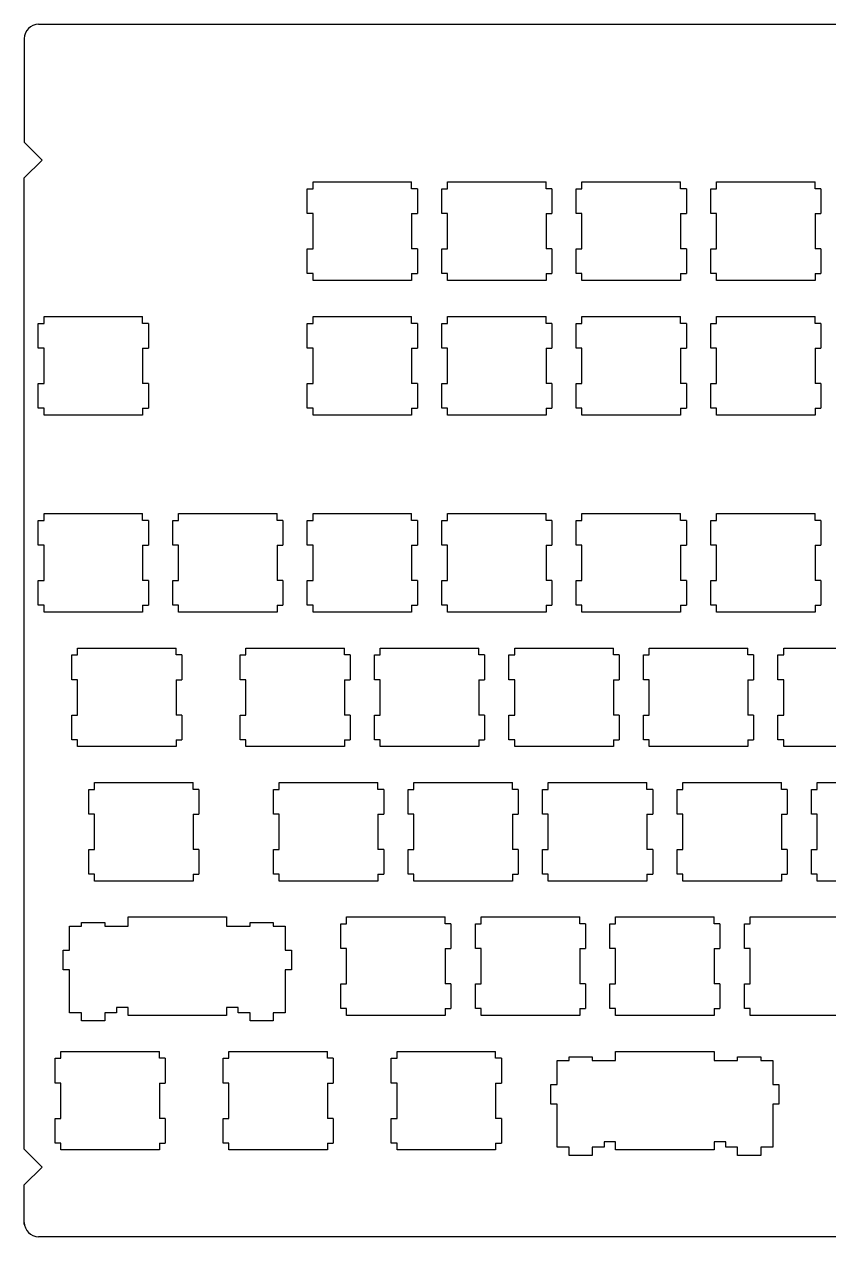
# Model space of a CAD drawing. Header units: millimetres. Extents: x 7 to 436, y -2 to 170.
# Drawn here: x 6.7 to 120.6, y -2.1 to 169.7 of the extents above; entities that cross this region are included whole.
import ezdxf

# ---------------------------------------------------------------- set-up
doc = ezdxf.new("R2010")
doc.units = ezdxf.units.MM
doc.layers.get('0').update_dxf_attribs({"true_color": 0xffffff})
doc.layers.add('BLACK', color=1, linetype='Continuous', true_color=0xff0000)

msp = doc.modelspace()

# ---------------------------------------------------------------- linework, layer by layer
for p, q in [((8.72, 169.7), (434.18, 169.7)), ((434.18, -2.1), (8.72, -2.1))]:
    msp.add_line(p, q)
at = {"color": 7, "true_color": 0xffffff}
for p, q in [((6.69, 167.67), (6.69, 153)), ((6.69, 10.31), (6.69, 147.92)), ((46.77, 142.87), (46.77, 146.37)), ((46.77, 146.37), (47.59, 146.37)), ((47.59, 146.37), (47.59, 147.35)), ((47.59, 147.35), (61.56, 147.35)), ((61.56, 146.37), (61.56, 147.35)), ((62.37, 146.37), (61.56, 146.37)), ((62.37, 146.37), (62.37, 142.87)), ((65.82, 142.87), (65.82, 146.37)), ((65.82, 146.37), (66.64, 146.37)), ((66.64, 147.35), (80.61, 147.35)), ((66.64, 146.37), (66.64, 147.35)), ((80.61, 146.37), (80.61, 147.35)), ((81.42, 146.37), (80.61, 146.37)), ((81.42, 146.37), (81.42, 142.87)), ((84.87, 142.87), (84.87, 146.37)), ((84.87, 146.37), (85.69, 146.37)), ((85.69, 147.35), (99.66, 147.35)), ((85.69, 146.37), (85.69, 147.35)), ((99.66, 146.37), (99.66, 147.35)), ((100.47, 146.37), (99.66, 146.37)), ((100.47, 146.37), (100.47, 142.87)), ((103.92, 142.87), (103.92, 146.37)), ((103.92, 146.37), (104.74, 146.37)), ((104.74, 147.35), (118.71, 147.35)), ((104.74, 146.37), (104.74, 147.35)), ((118.71, 146.37), (118.71, 147.35)), ((119.52, 146.37), (118.71, 146.37)), ((119.52, 146.37), (119.52, 142.87)), ((47.59, 142.87), (46.77, 142.87)), ((47.59, 137.86), (47.59, 142.87)), ((61.56, 142.87), (62.37, 142.87)), ((61.56, 142.87), (61.56, 137.86)), ((66.64, 142.87), (65.82, 142.87)), ((66.64, 137.86), (66.64, 142.87)), ((80.61, 142.87), (80.61, 137.86)), ((80.61, 142.87), (81.42, 142.87)), ((85.69, 142.87), (84.87, 142.87)), ((85.69, 137.86), (85.69, 142.87)), ((99.66, 142.87), (99.66, 137.86)), ((99.66, 142.87), (100.47, 142.87)), ((104.74, 142.87), (103.92, 142.87)), ((104.74, 137.86), (104.74, 142.87)), ((118.71, 142.87), (118.71, 137.86)), ((118.71, 142.87), (119.52, 142.87)), ((46.77, 134.36), (46.77, 137.86)), ((46.77, 137.86), (47.59, 137.86)), ((62.37, 137.86), (61.56, 137.86)), ((62.37, 137.86), (62.37, 134.36)), ((65.82, 134.36), (65.82, 137.86)), ((65.82, 137.86), (66.64, 137.86)), ((81.42, 137.86), (80.61, 137.86)), ((81.42, 137.86), (81.42, 134.36)), ((84.87, 134.36), (84.87, 137.86)), ((84.87, 137.86), (85.69, 137.86)), ((100.47, 137.86), (99.66, 137.86)), ((100.47, 137.86), (100.47, 134.36)), ((103.92, 134.36), (103.92, 137.86)), ((103.92, 137.86), (104.74, 137.86)), ((119.52, 137.86), (118.71, 137.86)), ((119.52, 137.86), (119.52, 134.36)), ((47.59, 134.36), (46.77, 134.36)), ((47.59, 133.38), (47.59, 134.36)), ((61.56, 134.36), (62.37, 134.36)), ((61.56, 134.36), (61.56, 133.38)), ((66.64, 134.36), (65.82, 134.36)), ((66.64, 133.38), (66.64, 134.36)), ((80.61, 134.36), (81.42, 134.36)), ((80.61, 134.36), (80.61, 133.38)), ((85.69, 134.36), (84.87, 134.36)), ((85.69, 133.38), (85.69, 134.36)), ((99.66, 134.36), (100.47, 134.36)), ((99.66, 134.36), (99.66, 133.38)), ((104.74, 134.36), (103.92, 134.36)), ((104.74, 133.38), (104.74, 134.36)), ((118.71, 134.36), (119.52, 134.36)), ((118.71, 134.36), (118.71, 133.38)), ((61.56, 133.38), (47.59, 133.38)), ((80.61, 133.38), (66.64, 133.38)), ((99.66, 133.38), (85.69, 133.38)), ((118.71, 133.38), (104.74, 133.38)), ((8.67, 127.32), (9.49, 127.32)), ((8.67, 123.82), (8.67, 127.32)), ((9.49, 127.32), (9.49, 128.3)), ((9.49, 128.3), (23.46, 128.3)), ((23.46, 127.32), (23.46, 128.3)), ((24.27, 127.32), (23.46, 127.32)), ((24.27, 127.32), (24.27, 123.82)), ((46.77, 127.32), (47.59, 127.32)), ((46.77, 123.82), (46.77, 127.32)), ((47.59, 127.32), (47.59, 128.3)), ((47.59, 128.3), (61.56, 128.3)), ((61.56, 127.32), (61.56, 128.3)), ((62.37, 127.32), (61.56, 127.32)), ((62.37, 127.32), (62.37, 123.82)), ((65.82, 127.32), (66.64, 127.32)), ((65.82, 123.82), (65.82, 127.32)), ((66.64, 127.32), (66.64, 128.3)), ((66.64, 128.3), (80.61, 128.3)), ((80.61, 127.32), (80.61, 128.3)), ((81.42, 127.32), (80.61, 127.32)), ((81.42, 127.32), (81.42, 123.82)), ((84.87, 127.32), (85.69, 127.32)), ((84.87, 123.82), (84.87, 127.32)), ((85.69, 127.32), (85.69, 128.3)), ((85.69, 128.3), (99.66, 128.3)), ((99.66, 127.32), (99.66, 128.3)), ((100.47, 127.32), (99.66, 127.32)), ((100.47, 127.32), (100.47, 123.82)), ((103.92, 127.32), (104.74, 127.32)), ((103.92, 123.82), (103.92, 127.32)), ((104.74, 127.32), (104.74, 128.3)), ((104.74, 128.3), (118.71, 128.3)), ((118.71, 127.32), (118.71, 128.3)), ((119.52, 127.32), (118.71, 127.32)), ((119.52, 127.32), (119.52, 123.82)), ((9.49, 123.82), (8.67, 123.82)), ((9.49, 118.81), (9.49, 123.82)), ((23.46, 123.82), (24.27, 123.82)), ((23.46, 123.82), (23.46, 118.81)), ((47.59, 123.82), (46.77, 123.82)), ((47.59, 118.81), (47.59, 123.82)), ((61.56, 123.82), (62.37, 123.82)), ((61.56, 123.82), (61.56, 118.81)), ((66.64, 123.82), (65.82, 123.82)), ((66.64, 118.81), (66.64, 123.82)), ((80.61, 123.82), (81.42, 123.82)), ((80.61, 123.82), (80.61, 118.81)), ((85.69, 123.82), (84.87, 123.82)), ((85.69, 118.81), (85.69, 123.82)), ((99.66, 123.82), (100.47, 123.82)), ((99.66, 123.82), (99.66, 118.81)), ((104.74, 123.82), (103.92, 123.82)), ((104.74, 118.81), (104.74, 123.82)), ((118.71, 123.82), (119.52, 123.82)), ((118.71, 123.82), (118.71, 118.81)), ((8.67, 118.81), (9.49, 118.81)), ((8.67, 115.31), (8.67, 118.81)), ((24.27, 118.81), (23.46, 118.81)), ((24.27, 118.81), (24.27, 115.31)), ((46.77, 118.81), (47.59, 118.81)), ((46.77, 115.31), (46.77, 118.81)), ((62.37, 118.81), (61.56, 118.81)), ((62.37, 118.81), (62.37, 115.31)), ((65.82, 118.81), (66.64, 118.81)), ((65.82, 115.31), (65.82, 118.81)), ((81.42, 118.81), (80.61, 118.81)), ((81.42, 118.81), (81.42, 115.31)), ((84.87, 118.81), (85.69, 118.81)), ((84.87, 115.31), (84.87, 118.81)), ((100.47, 118.81), (99.66, 118.81)), ((100.47, 118.81), (100.47, 115.31)), ((103.92, 118.81), (104.74, 118.81)), ((103.92, 115.31), (103.92, 118.81)), ((119.52, 118.81), (118.71, 118.81)), ((119.52, 118.81), (119.52, 115.31)), ((9.49, 115.31), (8.67, 115.31)), ((9.49, 114.33), (9.49, 115.31)), ((23.46, 115.31), (23.46, 114.33)), ((23.46, 115.31), (24.27, 115.31)), ((47.59, 115.31), (46.77, 115.31)), ((47.59, 114.33), (47.59, 115.31)), ((61.56, 115.31), (61.56, 114.33)), ((61.56, 115.31), (62.37, 115.31)), ((66.64, 115.31), (65.82, 115.31)), ((66.64, 114.33), (66.64, 115.31)), ((80.61, 115.31), (80.61, 114.33)), ((80.61, 115.31), (81.42, 115.31)), ((85.69, 115.31), (84.87, 115.31)), ((85.69, 114.33), (85.69, 115.31)), ((99.66, 115.31), (99.66, 114.33)), ((99.66, 115.31), (100.47, 115.31)), ((104.74, 115.31), (103.92, 115.31)), ((104.74, 114.33), (104.74, 115.31)), ((118.71, 115.31), (118.71, 114.33)), ((118.71, 115.31), (119.52, 115.31)), ((23.46, 114.33), (9.49, 114.33)), ((61.56, 114.33), (47.59, 114.33)), ((80.61, 114.33), (66.64, 114.33)), ((99.66, 114.33), (85.69, 114.33)), ((118.71, 114.33), (104.74, 114.33)), ((9.49, 99.38), (9.49, 100.36)), ((9.49, 100.36), (23.46, 100.36)), ((23.46, 99.38), (23.46, 100.36)), ((28.54, 99.38), (28.54, 100.36)), ((28.54, 100.36), (42.51, 100.36)), ((42.51, 99.38), (42.51, 100.36)), ((47.59, 99.38), (47.59, 100.36)), ((47.59, 100.36), (61.56, 100.36)), ((61.56, 99.38), (61.56, 100.36)), ((66.64, 99.38), (66.64, 100.36)), ((66.64, 100.36), (80.61, 100.36)), ((80.61, 99.38), (80.61, 100.36)), ((85.69, 99.38), (85.69, 100.36)), ((85.69, 100.36), (99.66, 100.36)), ((99.66, 99.38), (99.66, 100.36)), ((104.74, 99.38), (104.74, 100.36)), ((104.74, 100.36), (118.71, 100.36)), ((118.71, 99.38), (118.71, 100.36)), ((8.67, 99.38), (9.49, 99.38)), ((8.67, 95.88), (8.67, 99.38)), ((24.27, 99.38), (23.46, 99.38)), ((24.27, 99.38), (24.27, 95.88)), ((27.72, 99.38), (28.54, 99.38)), ((27.72, 95.88), (27.72, 99.38)), ((43.32, 99.38), (42.51, 99.38)), ((43.32, 99.38), (43.32, 95.88)), ((46.77, 99.38), (47.59, 99.38)), ((46.77, 95.88), (46.77, 99.38)), ((62.37, 99.38), (61.56, 99.38)), ((62.37, 99.38), (62.37, 95.88)), ((65.82, 99.38), (66.64, 99.38)), ((65.82, 95.88), (65.82, 99.38)), ((81.42, 99.38), (80.61, 99.38)), ((81.42, 99.38), (81.42, 95.88)), ((84.87, 99.38), (85.69, 99.38)), ((84.87, 95.88), (84.87, 99.38)), ((100.47, 99.38), (99.66, 99.38)), ((100.47, 99.38), (100.47, 95.88)), ((103.92, 99.38), (104.74, 99.38)), ((103.92, 95.88), (103.92, 99.38)), ((119.52, 99.38), (118.71, 99.38)), ((119.52, 99.38), (119.52, 95.88)), ((9.49, 95.88), (8.67, 95.88)), ((9.49, 90.87), (9.49, 95.88)), ((23.46, 95.88), (24.27, 95.88)), ((23.46, 95.88), (23.46, 90.87)), ((28.54, 95.88), (27.72, 95.88)), ((28.54, 90.87), (28.54, 95.88)), ((42.51, 95.88), (43.32, 95.88)), ((42.51, 95.88), (42.51, 90.87)), ((47.59, 95.88), (46.77, 95.88)), ((47.59, 90.87), (47.59, 95.88)), ((61.56, 95.88), (62.37, 95.88)), ((61.56, 95.88), (61.56, 90.87)), ((66.64, 95.88), (65.82, 95.88)), ((66.64, 90.87), (66.64, 95.88)), ((80.61, 95.88), (81.42, 95.88)), ((80.61, 95.88), (80.61, 90.87)), ((85.69, 95.88), (84.87, 95.88)), ((85.69, 90.87), (85.69, 95.88)), ((99.66, 95.88), (100.47, 95.88)), ((99.66, 95.88), (99.66, 90.87)), ((104.74, 95.88), (103.92, 95.88)), ((104.74, 90.87), (104.74, 95.88)), ((118.71, 95.88), (119.52, 95.88)), ((118.71, 95.88), (118.71, 90.87)), ((8.67, 90.87), (9.49, 90.87)), ((8.67, 87.37), (8.67, 90.87)), ((24.27, 90.87), (23.46, 90.87)), ((24.27, 90.87), (24.27, 87.37)), ((27.72, 90.87), (28.54, 90.87)), ((27.72, 87.37), (27.72, 90.87)), ((43.32, 90.87), (42.51, 90.87)), ((43.32, 90.87), (43.32, 87.37)), ((46.77, 90.87), (47.59, 90.87)), ((46.77, 87.37), (46.77, 90.87)), ((62.37, 90.87), (61.56, 90.87)), ((62.37, 90.87), (62.37, 87.37)), ((65.82, 90.87), (66.64, 90.87)), ((65.82, 87.37), (65.82, 90.87)), ((81.42, 90.87), (80.61, 90.87)), ((81.42, 90.87), (81.42, 87.37)), ((84.87, 90.87), (85.69, 90.87)), ((84.87, 87.37), (84.87, 90.87)), ((100.47, 90.87), (99.66, 90.87)), ((100.47, 90.87), (100.47, 87.37)), ((103.92, 90.87), (104.74, 90.87)), ((103.92, 87.37), (103.92, 90.87)), ((119.52, 90.87), (118.71, 90.87)), ((119.52, 90.87), (119.52, 87.37)), ((9.49, 87.37), (8.67, 87.37)), ((9.49, 86.39), (9.49, 87.37)), ((23.46, 86.39), (9.49, 86.39)), ((23.46, 87.37), (23.46, 86.39)), ((23.46, 87.37), (24.27, 87.37)), ((28.54, 87.37), (27.72, 87.37)), ((28.54, 86.39), (28.54, 87.37)), ((42.51, 86.39), (28.54, 86.39)), ((42.51, 87.37), (42.51, 86.39)), ((42.51, 87.37), (43.32, 87.37)), ((47.59, 87.37), (46.77, 87.37)), ((47.59, 86.39), (47.59, 87.37)), ((61.56, 86.39), (47.59, 86.39)), ((61.56, 87.37), (61.56, 86.39)), ((61.56, 87.37), (62.37, 87.37)), ((66.64, 87.37), (65.82, 87.37)), ((66.64, 86.39), (66.64, 87.37)), ((80.61, 86.39), (66.64, 86.39)), ((80.61, 87.37), (80.61, 86.39)), ((80.61, 87.37), (81.42, 87.37)), ((85.69, 87.37), (84.87, 87.37)), ((85.69, 86.39), (85.69, 87.37)), ((99.66, 86.39), (85.69, 86.39)), ((99.66, 87.37), (99.66, 86.39)), ((99.66, 87.37), (100.47, 87.37)), ((104.74, 87.37), (103.92, 87.37)), ((104.74, 86.39), (104.74, 87.37)), ((118.71, 86.39), (104.74, 86.39)), ((118.71, 87.37), (118.71, 86.39)), ((118.71, 87.37), (119.52, 87.37)), ((14.25, 80.33), (14.25, 81.31)), ((14.25, 81.31), (28.22, 81.31)), ((28.22, 80.33), (28.22, 81.31)), ((38.06, 80.33), (38.06, 81.31)), ((38.06, 81.31), (52.03, 81.31)), ((52.03, 80.33), (52.03, 81.31)), ((57.11, 80.33), (57.11, 81.31)), ((57.11, 81.31), (71.08, 81.31)), ((71.08, 80.33), (71.08, 81.31)), ((76.16, 80.33), (76.16, 81.31)), ((76.16, 81.31), (90.13, 81.31)), ((90.13, 80.33), (90.13, 81.31)), ((95.21, 80.33), (95.21, 81.31)), ((95.21, 81.31), (109.18, 81.31)), ((109.18, 80.33), (109.18, 81.31)), ((114.26, 80.33), (114.26, 81.31)), ((114.26, 81.31), (128.23, 81.31)), ((13.44, 80.33), (14.25, 80.33)), ((13.44, 76.83), (13.44, 80.33)), ((29.03, 80.33), (28.22, 80.33)), ((29.03, 80.33), (29.03, 76.83)), ((37.25, 80.33), (38.06, 80.33)), ((37.25, 76.83), (37.25, 80.33)), ((52.84, 80.33), (52.03, 80.33)), ((52.84, 80.33), (52.84, 76.83)), ((56.3, 80.33), (57.11, 80.33)), ((56.3, 76.83), (56.3, 80.33)), ((71.89, 80.33), (71.08, 80.33)), ((71.89, 80.33), (71.89, 76.83)), ((75.35, 80.33), (76.16, 80.33)), ((75.35, 76.83), (75.35, 80.33)), ((90.94, 80.33), (90.13, 80.33)), ((90.94, 80.33), (90.94, 76.83)), ((94.4, 80.33), (95.21, 80.33)), ((94.4, 76.83), (94.4, 80.33)), ((109.99, 80.33), (109.18, 80.33)), ((109.99, 80.33), (109.99, 76.83)), ((113.45, 80.33), (114.26, 80.33)), ((113.45, 76.83), (113.45, 80.33)), ((14.25, 76.83), (13.44, 76.83)), ((14.25, 71.82), (14.25, 76.83)), ((28.22, 76.83), (29.03, 76.83)), ((28.22, 76.83), (28.22, 71.82)), ((38.06, 76.83), (37.25, 76.83)), ((38.06, 71.82), (38.06, 76.83)), ((52.03, 76.83), (52.84, 76.83)), ((52.03, 76.83), (52.03, 71.82)), ((57.11, 76.83), (56.3, 76.83)), ((57.11, 71.82), (57.11, 76.83)), ((71.08, 76.83), (71.89, 76.83)), ((71.08, 76.83), (71.08, 71.82)), ((76.16, 76.83), (75.35, 76.83)), ((76.16, 71.82), (76.16, 76.83)), ((90.13, 76.83), (90.94, 76.83)), ((90.13, 76.83), (90.13, 71.82)), ((95.21, 76.83), (94.4, 76.83)), ((95.21, 71.82), (95.21, 76.83)), ((109.18, 76.83), (109.99, 76.83)), ((109.18, 76.83), (109.18, 71.82)), ((114.26, 76.83), (113.45, 76.83)), ((114.26, 71.82), (114.26, 76.83)), ((13.44, 71.82), (14.25, 71.82)), ((13.44, 68.32), (13.44, 71.82)), ((29.03, 71.82), (28.22, 71.82)), ((29.03, 71.82), (29.03, 68.32)), ((37.25, 71.82), (38.06, 71.82)), ((37.25, 68.32), (37.25, 71.82)), ((52.84, 71.82), (52.03, 71.82)), ((52.84, 71.82), (52.84, 68.32)), ((56.3, 71.82), (57.11, 71.82)), ((56.3, 68.32), (56.3, 71.82)), ((71.89, 71.82), (71.08, 71.82)), ((71.89, 71.82), (71.89, 68.32)), ((75.35, 71.82), (76.16, 71.82)), ((75.35, 68.32), (75.35, 71.82)), ((90.94, 71.82), (90.13, 71.82)), ((90.94, 71.82), (90.94, 68.32)), ((94.4, 71.82), (95.21, 71.82)), ((94.4, 68.32), (94.4, 71.82)), ((109.99, 71.82), (109.18, 71.82)), ((109.99, 71.82), (109.99, 68.32)), ((113.45, 71.82), (114.26, 71.82)), ((113.45, 68.32), (113.45, 71.82)), ((14.25, 68.32), (13.44, 68.32)), ((14.25, 67.34), (14.25, 68.32)), ((28.22, 67.34), (14.25, 67.34)), ((28.22, 68.32), (28.22, 67.34)), ((28.22, 68.32), (29.03, 68.32)), ((38.06, 68.32), (37.25, 68.32)), ((38.06, 67.34), (38.06, 68.32)), ((52.03, 67.34), (38.06, 67.34)), ((52.03, 68.32), (52.03, 67.34)), ((52.03, 68.32), (52.84, 68.32)), ((57.11, 68.32), (56.3, 68.32)), ((57.11, 67.34), (57.11, 68.32)), ((71.08, 67.34), (57.11, 67.34)), ((71.08, 68.32), (71.08, 67.34)), ((71.08, 68.32), (71.89, 68.32)), ((76.16, 68.32), (75.35, 68.32)), ((76.16, 67.34), (76.16, 68.32)), ((90.13, 67.34), (76.16, 67.34)), ((90.13, 68.32), (90.13, 67.34)), ((90.13, 68.32), (90.94, 68.32)), ((95.21, 68.32), (94.4, 68.32)), ((95.21, 67.34), (95.21, 68.32)), ((109.18, 67.34), (95.21, 67.34)), ((109.18, 68.32), (109.18, 67.34)), ((109.18, 68.32), (109.99, 68.32)), ((114.26, 68.32), (113.45, 68.32)), ((114.26, 67.34), (114.26, 68.32)), ((128.23, 67.34), (114.26, 67.34)), ((16.63, 61.28), (16.63, 62.26)), ((16.63, 62.26), (30.6, 62.26)), ((30.6, 61.28), (30.6, 62.26)), ((42.82, 61.28), (42.82, 62.26)), ((42.82, 62.26), (56.79, 62.26)), ((56.79, 61.28), (56.79, 62.26)), ((61.87, 61.28), (61.87, 62.26)), ((61.87, 62.26), (75.84, 62.26)), ((75.84, 61.28), (75.84, 62.26)), ((80.92, 61.28), (80.92, 62.26)), ((80.92, 62.26), (94.89, 62.26)), ((94.89, 61.28), (94.89, 62.26)), ((99.97, 61.28), (99.97, 62.26)), ((99.97, 62.26), (113.94, 62.26)), ((113.94, 61.28), (113.94, 62.26)), ((119.02, 61.28), (119.02, 62.26)), ((119.02, 62.26), (132.99, 62.26)), ((15.82, 61.28), (16.63, 61.28)), ((15.82, 57.78), (15.82, 61.28)), ((31.41, 61.28), (30.6, 61.28)), ((31.41, 61.28), (31.41, 57.78)), ((42.01, 61.28), (42.82, 61.28)), ((42.01, 57.78), (42.01, 61.28)), ((57.61, 61.28), (56.79, 61.28)), ((57.61, 61.28), (57.61, 57.78)), ((61.06, 61.28), (61.87, 61.28)), ((61.06, 57.78), (61.06, 61.28)), ((76.66, 61.28), (75.84, 61.28)), ((76.66, 61.28), (76.66, 57.78)), ((80.11, 61.28), (80.92, 61.28)), ((80.11, 57.78), (80.11, 61.28)), ((95.71, 61.28), (94.89, 61.28)), ((95.71, 61.28), (95.71, 57.78)), ((99.16, 61.28), (99.97, 61.28)), ((99.16, 57.78), (99.16, 61.28)), ((114.76, 61.28), (113.94, 61.28)), ((114.76, 61.28), (114.76, 57.78)), ((118.21, 61.28), (119.02, 61.28)), ((118.21, 57.78), (118.21, 61.28)), ((16.63, 57.78), (15.82, 57.78)), ((16.63, 52.77), (16.63, 57.78)), ((30.6, 57.78), (31.41, 57.78)), ((30.6, 57.78), (30.6, 52.77)), ((42.82, 57.78), (42.01, 57.78)), ((42.82, 52.77), (42.82, 57.78)), ((56.79, 57.78), (57.61, 57.78)), ((56.79, 57.78), (56.79, 52.77)), ((61.87, 57.78), (61.06, 57.78)), ((61.87, 52.77), (61.87, 57.78)), ((75.84, 57.78), (76.66, 57.78)), ((75.84, 57.78), (75.84, 52.77)), ((80.92, 57.78), (80.11, 57.78)), ((80.92, 52.77), (80.92, 57.78)), ((94.89, 57.78), (95.71, 57.78)), ((94.89, 57.78), (94.89, 52.77)), ((99.97, 57.78), (99.16, 57.78)), ((99.97, 52.77), (99.97, 57.78)), ((113.94, 57.78), (114.76, 57.78)), ((113.94, 57.78), (113.94, 52.77)), ((119.02, 57.78), (118.21, 57.78)), ((119.02, 52.77), (119.02, 57.78)), ((15.82, 52.77), (16.63, 52.77)), ((15.82, 49.27), (15.82, 52.77)), ((31.41, 52.77), (30.6, 52.77)), ((31.41, 52.77), (31.41, 49.27)), ((42.01, 52.77), (42.82, 52.77)), ((42.01, 49.27), (42.01, 52.77)), ((57.61, 52.77), (56.79, 52.77)), ((57.61, 52.77), (57.61, 49.27)), ((61.06, 52.77), (61.87, 52.77)), ((61.06, 49.27), (61.06, 52.77)), ((76.66, 52.77), (75.84, 52.77)), ((76.66, 52.77), (76.66, 49.27)), ((80.11, 52.77), (80.92, 52.77)), ((80.11, 49.27), (80.11, 52.77)), ((95.71, 52.77), (94.89, 52.77)), ((95.71, 52.77), (95.71, 49.27)), ((99.16, 52.77), (99.97, 52.77)), ((99.16, 49.27), (99.16, 52.77)), ((114.76, 52.77), (113.94, 52.77)), ((114.76, 52.77), (114.76, 49.27)), ((118.21, 52.77), (119.02, 52.77)), ((118.21, 49.27), (118.21, 52.77)), ((16.63, 49.27), (15.82, 49.27)), ((16.63, 48.29), (16.63, 49.27)), ((30.6, 48.29), (16.63, 48.29)), ((30.6, 49.27), (30.6, 48.29)), ((30.6, 49.27), (31.41, 49.27)), ((42.82, 49.27), (42.01, 49.27)), ((42.82, 48.29), (42.82, 49.27)), ((56.79, 48.29), (42.82, 48.29)), ((56.79, 49.27), (56.79, 48.29)), ((56.79, 49.27), (57.61, 49.27)), ((61.87, 49.27), (61.06, 49.27)), ((61.87, 48.29), (61.87, 49.27)), ((75.84, 48.29), (61.87, 48.29)), ((75.84, 49.27), (75.84, 48.29)), ((75.84, 49.27), (76.66, 49.27)), ((80.92, 49.27), (80.11, 49.27)), ((80.92, 48.29), (80.92, 49.27)), ((94.89, 48.29), (80.92, 48.29)), ((94.89, 49.27), (94.89, 48.29)), ((94.89, 49.27), (95.71, 49.27)), ((99.97, 49.27), (99.16, 49.27)), ((99.97, 48.29), (99.97, 49.27)), ((113.94, 48.29), (99.97, 48.29)), ((113.94, 49.27), (113.94, 48.29)), ((113.94, 49.27), (114.76, 49.27)), ((119.02, 49.27), (118.21, 49.27)), ((119.02, 48.29), (119.02, 49.27)), ((132.99, 48.29), (119.02, 48.29)), ((52.35, 42.23), (52.35, 43.21)), ((52.35, 43.21), (66.32, 43.21)), ((66.32, 42.23), (66.32, 43.21)), ((71.4, 42.23), (71.4, 43.21)), ((71.4, 43.21), (85.37, 43.21)), ((85.37, 42.23), (85.37, 43.21)), ((90.45, 42.23), (90.45, 43.21)), ((90.45, 43.21), (104.42, 43.21)), ((104.42, 42.23), (104.42, 43.21)), ((109.5, 42.23), (109.5, 43.21)), ((109.5, 43.21), (123.47, 43.21)), ((51.54, 42.23), (52.35, 42.23)), ((51.54, 38.73), (51.54, 42.23)), ((67.13, 42.23), (66.32, 42.23)), ((67.13, 42.23), (67.13, 38.73)), ((70.59, 42.23), (71.4, 42.23)), ((70.59, 38.73), (70.59, 42.23)), ((86.18, 42.23), (85.37, 42.23)), ((86.18, 42.23), (86.18, 38.73)), ((89.64, 42.23), (90.45, 42.23)), ((89.64, 38.73), (89.64, 42.23)), ((105.23, 42.23), (104.42, 42.23)), ((105.23, 42.23), (105.23, 38.73)), ((108.69, 42.23), (109.5, 42.23)), ((108.69, 38.73), (108.69, 42.23)), ((52.35, 38.73), (51.54, 38.73)), ((52.35, 33.72), (52.35, 38.73)), ((66.32, 38.73), (67.13, 38.73)), ((66.32, 38.73), (66.32, 33.72)), ((71.4, 38.73), (70.59, 38.73)), ((71.4, 33.72), (71.4, 38.73)), ((85.37, 38.73), (86.18, 38.73)), ((85.37, 38.73), (85.37, 33.72)), ((90.45, 38.73), (89.64, 38.73)), ((90.45, 33.72), (90.45, 38.73)), ((104.42, 38.73), (105.23, 38.73)), ((104.42, 38.73), (104.42, 33.72)), ((109.5, 38.73), (108.69, 38.73)), ((109.5, 33.72), (109.5, 38.73)), ((51.54, 33.72), (52.35, 33.72)), ((51.54, 30.22), (51.54, 33.72)), ((67.13, 33.72), (66.32, 33.72)), ((67.13, 33.72), (67.13, 30.22)), ((70.59, 33.72), (71.4, 33.72)), ((70.59, 30.22), (70.59, 33.72)), ((86.18, 33.72), (85.37, 33.72)), ((86.18, 33.72), (86.18, 30.22)), ((89.64, 33.72), (90.45, 33.72)), ((89.64, 30.22), (89.64, 33.72)), ((105.23, 33.72), (104.42, 33.72)), ((105.23, 33.72), (105.23, 30.22)), ((108.69, 33.72), (109.5, 33.72)), ((108.69, 30.22), (108.69, 33.72)), ((52.35, 30.22), (51.54, 30.22)), ((52.35, 29.24), (52.35, 30.22)), ((66.32, 29.24), (52.35, 29.24)), ((66.32, 30.22), (66.32, 29.24)), ((66.32, 30.22), (67.13, 30.22)), ((71.4, 30.22), (70.59, 30.22)), ((71.4, 29.24), (71.4, 30.22)), ((85.37, 29.24), (71.4, 29.24)), ((85.37, 30.22), (85.37, 29.24)), ((85.37, 30.22), (86.18, 30.22)), ((90.45, 30.22), (89.64, 30.22)), ((90.45, 29.24), (90.45, 30.22)), ((104.42, 29.24), (90.45, 29.24)), ((104.42, 30.22), (104.42, 29.24)), ((104.42, 30.22), (105.23, 30.22)), ((109.5, 30.22), (108.69, 30.22)), ((109.5, 29.24), (109.5, 30.22)), ((123.47, 29.24), (109.5, 29.24)), ((11.87, 23.18), (11.87, 24.16)), ((11.87, 24.16), (25.84, 24.16)), ((25.84, 23.18), (25.84, 24.16)), ((35.68, 23.18), (35.68, 24.16)), ((35.68, 24.16), (49.65, 24.16)), ((49.65, 23.18), (49.65, 24.16)), ((59.49, 23.18), (59.49, 24.16)), ((59.49, 24.16), (73.46, 24.16)), ((73.46, 23.18), (73.46, 24.16)), ((11.06, 23.18), (11.87, 23.18)), ((11.06, 19.68), (11.06, 23.18)), ((26.65, 23.18), (25.84, 23.18)), ((26.65, 23.18), (26.65, 19.68)), ((34.87, 23.18), (35.68, 23.18)), ((34.87, 19.68), (34.87, 23.18)), ((50.46, 23.18), (49.65, 23.18)), ((50.46, 23.18), (50.46, 19.68)), ((58.68, 23.18), (59.49, 23.18)), ((58.68, 19.68), (58.68, 23.18)), ((74.28, 23.18), (73.46, 23.18)), ((74.28, 23.18), (74.28, 19.68)), ((11.87, 19.68), (11.06, 19.68)), ((11.87, 14.67), (11.87, 19.68)), ((25.84, 19.68), (26.65, 19.68)), ((25.84, 19.68), (25.84, 14.67)), ((35.68, 19.68), (34.87, 19.68)), ((35.68, 14.67), (35.68, 19.68)), ((49.65, 19.68), (50.46, 19.68)), ((49.65, 19.68), (49.65, 14.67)), ((59.49, 19.68), (58.68, 19.68)), ((59.49, 14.67), (59.49, 19.68)), ((73.46, 19.68), (74.28, 19.68)), ((73.46, 19.68), (73.46, 14.67)), ((11.06, 14.67), (11.87, 14.67)), ((11.06, 11.17), (11.06, 14.67)), ((26.65, 14.67), (25.84, 14.67)), ((26.65, 14.67), (26.65, 11.17)), ((34.87, 14.67), (35.68, 14.67)), ((34.87, 11.17), (34.87, 14.67)), ((50.46, 14.67), (49.65, 14.67)), ((50.46, 14.67), (50.46, 11.17)), ((58.68, 14.67), (59.49, 14.67)), ((58.68, 11.17), (58.68, 14.67)), ((74.28, 14.67), (73.46, 14.67)), ((74.28, 14.67), (74.28, 11.17)), ((11.87, 11.17), (11.06, 11.17)), ((11.87, 10.19), (11.87, 11.17)), ((25.84, 11.17), (25.84, 10.19)), ((25.84, 11.17), (26.65, 11.17)), ((35.68, 11.17), (34.87, 11.17)), ((35.68, 10.19), (35.68, 11.17)), ((49.65, 11.17), (49.65, 10.19)), ((49.65, 11.17), (50.46, 11.17)), ((59.49, 11.17), (58.68, 11.17)), ((59.49, 10.19), (59.49, 11.17)), ((73.46, 11.17), (73.46, 10.19)), ((73.46, 11.17), (74.28, 11.17)), ((25.84, 10.19), (11.87, 10.19)), ((49.65, 10.19), (35.68, 10.19)), ((73.46, 10.19), (59.49, 10.19)), ((6.69, -0.37), (6.69, 5.23))]:
    msp.add_line(p, q, dxfattribs=at)
for centre, start, end in [((8.72, 167.67), 90, 180), ((8.72, -0.07), 180, 270)]:
    msp.add_arc(centre, 2.03, start, end, dxfattribs=at)
at = {"layer": 'BLACK', "color": 7, "true_color": 0xffffff}
for p, q in [((9.23, 150.46), (6.69, 153)), ((9.23, 150.46), (6.69, 147.92)), ((21.39, 43.21), (35.36, 43.21)), ((21.39, 41.91), (21.39, 43.21)), ((35.36, 43.21), (35.36, 41.91)), ((13.11, 38.51), (13.11, 41.91)), ((13.11, 41.91), (14.79, 41.91)), ((14.79, 41.91), (14.79, 42.44)), ((14.79, 42.44), (18.09, 42.44)), ((18.09, 42.44), (18.09, 41.91)), ((18.09, 41.91), (21.39, 41.91)), ((35.36, 41.91), (38.67, 41.91)), ((38.67, 41.91), (38.67, 42.44)), ((38.67, 42.44), (41.97, 42.44)), ((41.97, 42.44), (41.97, 41.91)), ((41.97, 41.91), (43.64, 41.91)), ((43.64, 41.91), (43.64, 38.51)), ((12.22, 35.71), (12.22, 38.51)), ((12.22, 38.51), (13.11, 38.51)), ((43.64, 38.51), (44.53, 38.51)), ((44.53, 38.51), (44.53, 35.71)), ((13.11, 35.71), (12.22, 35.71)), ((13.11, 29.62), (13.11, 35.71)), ((44.53, 35.71), (43.64, 35.71)), ((43.64, 35.71), (43.64, 29.62)), ((14.79, 29.62), (13.11, 29.62)), ((14.79, 28.47), (14.79, 29.62)), ((19.77, 29.62), (18.09, 29.62)), ((18.09, 29.62), (18.09, 28.47)), ((21.39, 30.4), (19.77, 30.4)), ((19.77, 30.4), (19.77, 29.62)), ((21.39, 29.24), (21.39, 30.4)), ((35.36, 29.24), (21.39, 29.24)), ((36.99, 30.4), (35.36, 30.4)), ((35.36, 30.4), (35.36, 29.24)), ((36.99, 29.62), (36.99, 30.4)), ((38.67, 29.62), (36.99, 29.62)), ((38.67, 28.47), (38.67, 29.62)), ((43.64, 29.62), (41.97, 29.62)), ((41.97, 29.62), (41.97, 28.47)), ((18.09, 28.47), (14.79, 28.47)), ((41.97, 28.47), (38.67, 28.47)), ((90.45, 24.16), (104.42, 24.16)), ((90.45, 22.86), (90.45, 24.16)), ((104.42, 24.16), (104.42, 22.86)), ((82.17, 19.46), (82.17, 22.86)), ((82.17, 22.86), (83.85, 22.86)), ((83.85, 22.86), (83.85, 23.39)), ((83.85, 23.39), (87.15, 23.39)), ((87.15, 23.39), (87.15, 22.86)), ((87.15, 22.86), (90.45, 22.86)), ((104.42, 22.86), (107.72, 22.86)), ((107.72, 22.86), (107.72, 23.39)), ((107.72, 23.39), (111.02, 23.39)), ((111.02, 23.39), (111.02, 22.86)), ((111.02, 22.86), (112.7, 22.86)), ((112.7, 22.86), (112.7, 19.46)), ((81.28, 16.66), (81.28, 19.46)), ((81.28, 19.46), (82.17, 19.46)), ((112.7, 19.46), (113.59, 19.46)), ((113.59, 19.46), (113.59, 16.66)), ((82.17, 16.66), (81.28, 16.66)), ((82.17, 10.57), (82.17, 16.66)), ((113.59, 16.66), (112.7, 16.66)), ((112.7, 16.66), (112.7, 10.57)), ((6.69, 10.31), (9.23, 7.77)), ((83.85, 10.57), (82.17, 10.57)), ((83.85, 9.42), (83.85, 10.57)), ((88.82, 10.57), (87.15, 10.57)), ((87.15, 10.57), (87.15, 9.42)), ((90.45, 11.35), (88.82, 11.35)), ((88.82, 11.35), (88.82, 10.57)), ((90.45, 10.19), (90.45, 11.35)), ((106.05, 11.35), (104.42, 11.35)), ((104.42, 11.35), (104.42, 10.19)), ((106.05, 10.57), (106.05, 11.35)), ((107.72, 10.57), (106.05, 10.57)), ((107.72, 9.42), (107.72, 10.57)), ((112.7, 10.57), (111.02, 10.57)), ((111.02, 10.57), (111.02, 9.42)), ((87.15, 9.42), (83.85, 9.42)), ((104.42, 10.19), (90.45, 10.19)), ((111.02, 9.42), (107.72, 9.42)), ((9.23, 7.77), (6.69, 5.23))]:
    msp.add_line(p, q, dxfattribs=at)

doc.saveas('drawing.dxf')
